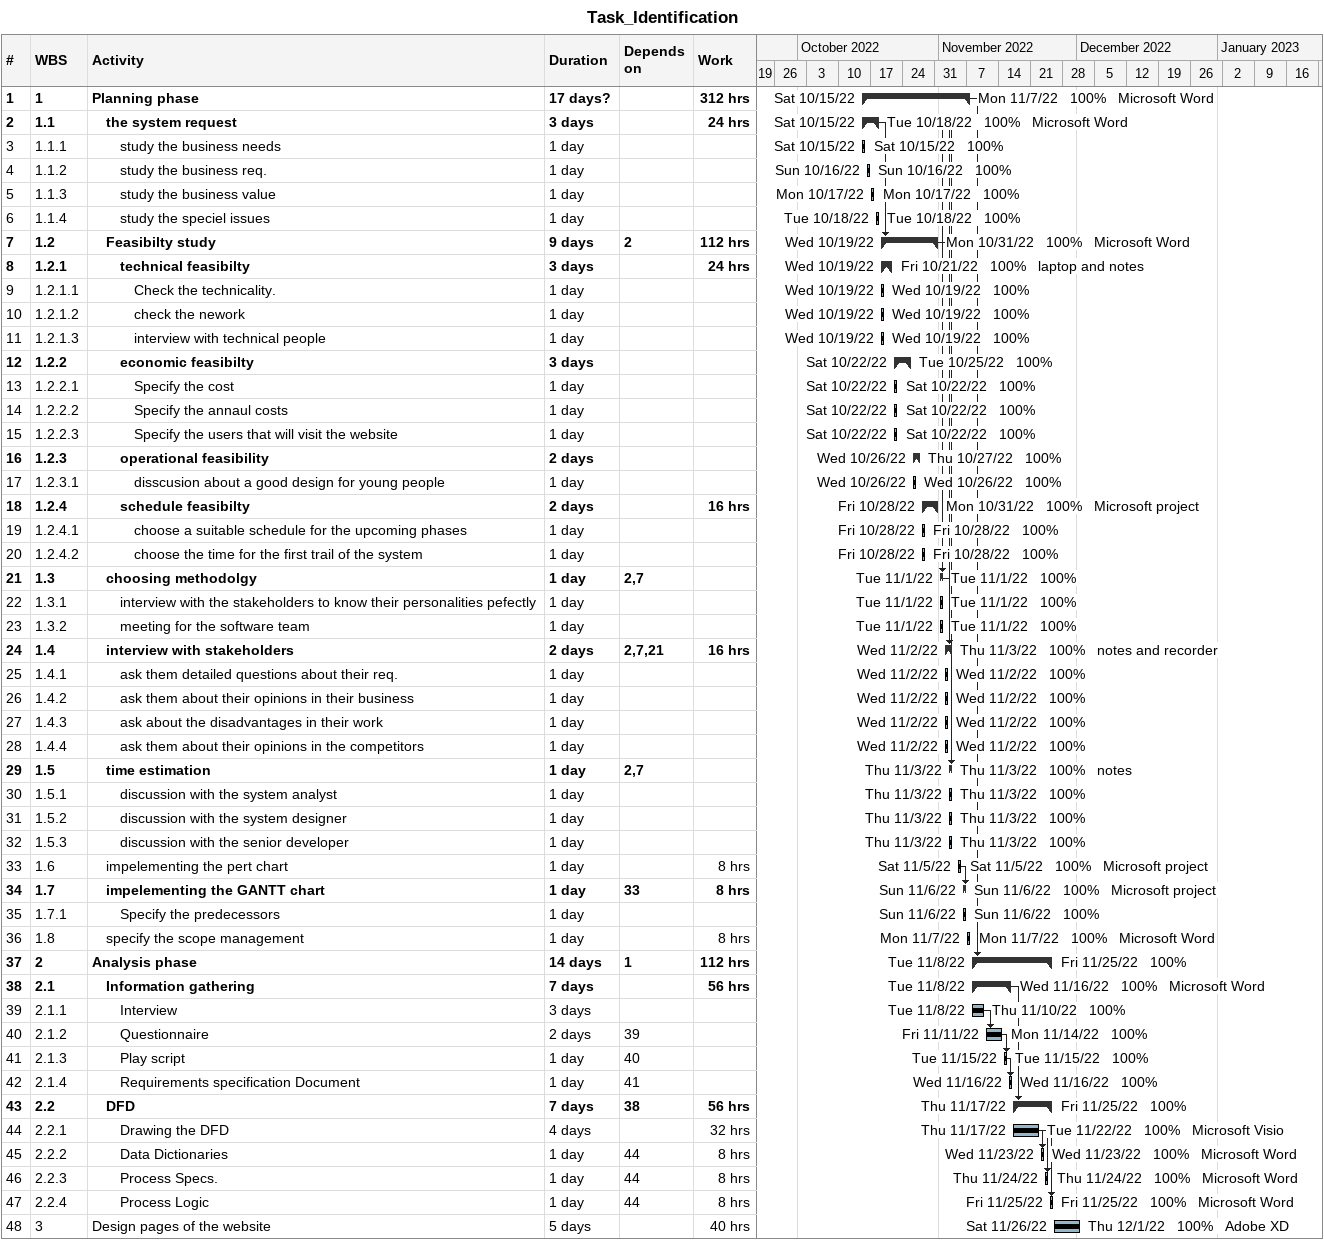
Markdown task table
Task_Identification

| ID | WBS | Task | Duration | Start | Finish | Predecessors | Resources | % complete | Work (h) |
|---|---|---|---|---|---|---|---|---|---|
| 1 | 1 | **Planning phase** | 17d? | 2022-10-15 | 2022-11-07 |  | Microsoft Word | 100 | 312 |
| 2 | 1.1 | **the system request** | 3d | 2022-10-15 | 2022-10-18 |  | Microsoft Word | 100 | 24 |
| 3 | 1.1.1 | study the business needs | 1d | 2022-10-15 | 2022-10-15 |  |  | 100 |  |
| 4 | 1.1.2 | study the business req. | 1d | 2022-10-16 | 2022-10-16 |  |  | 100 |  |
| 5 | 1.1.3 | study the business value | 1d | 2022-10-17 | 2022-10-17 |  |  | 100 |  |
| 6 | 1.1.4 | study the speciel issues | 1d | 2022-10-18 | 2022-10-18 |  |  | 100 |  |
| 7 | 1.2 | **Feasibilty study** | 9d | 2022-10-19 | 2022-10-31 | 2 | Microsoft Word | 100 | 112 |
| 8 | 1.2.1 | **technical feasibilty** | 3d | 2022-10-19 | 2022-10-21 |  | laptop and notes | 100 | 24 |
| 9 | 1.2.1.1 | Check the technicality. | 1d | 2022-10-19 | 2022-10-19 |  |  | 100 |  |
| 10 | 1.2.1.2 | check the nework | 1d | 2022-10-19 | 2022-10-19 |  |  | 100 |  |
| 11 | 1.2.1.3 | interview with technical people | 1d | 2022-10-19 | 2022-10-19 |  |  | 100 |  |
| 12 | 1.2.2 | **economic feasibilty** | 3d | 2022-10-22 | 2022-10-25 |  |  | 100 |  |
| 13 | 1.2.2.1 | Specify the cost | 1d | 2022-10-22 | 2022-10-22 |  |  | 100 |  |
| 14 | 1.2.2.2 | Specify the annaul costs | 1d | 2022-10-22 | 2022-10-22 |  |  | 100 |  |
| 15 | 1.2.2.3 | Specify the users that will visit the website | 1d | 2022-10-22 | 2022-10-22 |  |  | 100 |  |
| 16 | 1.2.3 | **operational feasibility** | 2d | 2022-10-26 | 2022-10-27 |  |  | 100 |  |
| 17 | 1.2.3.1 | disscusion about a good design for young people | 1d | 2022-10-26 | 2022-10-26 |  |  | 100 |  |
| 18 | 1.2.4 | **schedule feasibilty** | 2d | 2022-10-28 | 2022-10-31 |  | Microsoft project | 100 | 16 |
| 19 | 1.2.4.1 | choose a suitable schedule for the upcoming phases | 1d | 2022-10-28 | 2022-10-28 |  |  | 100 |  |
| 20 | 1.2.4.2 | choose the time for the first trail of the system | 1d | 2022-10-28 | 2022-10-28 |  |  | 100 |  |
| 21 | 1.3 | **choosing methodolgy** | 1d | 2022-11-01 | 2022-11-01 | 2, 7 |  | 100 |  |
| 22 | 1.3.1 | interview with the stakeholders to know their personalities pefectly | 1d | 2022-11-01 | 2022-11-01 |  |  | 100 |  |
| 23 | 1.3.2 | meeting for the software team | 1d | 2022-11-01 | 2022-11-01 |  |  | 100 |  |
| 24 | 1.4 | **interview with stakeholders** | 2d | 2022-11-02 | 2022-11-03 | 2, 7, 21 | notes and recorder | 100 | 16 |
| 25 | 1.4.1 | ask them detailed questions about their req. | 1d | 2022-11-02 | 2022-11-02 |  |  | 100 |  |
| 26 | 1.4.2 | ask them about their opinions in their business | 1d | 2022-11-02 | 2022-11-02 |  |  | 100 |  |
| 27 | 1.4.3 | ask about the disadvantages in their work | 1d | 2022-11-02 | 2022-11-02 |  |  | 100 |  |
| 28 | 1.4.4 | ask them about their opinions in the competitors | 1d | 2022-11-02 | 2022-11-02 |  |  | 100 |  |
| 29 | 1.5 | **time estimation** | 1d | 2022-11-03 | 2022-11-03 | 2, 7 | notes | 100 |  |
| 30 | 1.5.1 | discussion with the system analyst | 1d | 2022-11-03 | 2022-11-03 |  |  | 100 |  |
| 31 | 1.5.2 | discussion with the system designer | 1d | 2022-11-03 | 2022-11-03 |  |  | 100 |  |
| 32 | 1.5.3 | discussion with the senior developer | 1d | 2022-11-03 | 2022-11-03 |  |  | 100 |  |
| 33 | 1.6 | impelementing the pert chart | 1d | 2022-11-05 | 2022-11-05 |  | Microsoft project | 100 | 8 |
| 34 | 1.7 | **impelementing the GANTT chart** | 1d | 2022-11-06 | 2022-11-06 | 33 | Microsoft project | 100 | 8 |
| 35 | 1.7.1 | Specify the predecessors | 1d | 2022-11-06 | 2022-11-06 |  |  | 100 |  |
| 36 | 1.8 | specify the scope management | 1d | 2022-11-07 | 2022-11-07 |  | Microsoft Word | 100 | 8 |
| 37 | 2 | **Analysis phase** | 14d | 2022-11-08 | 2022-11-25 | 1 |  | 100 | 112 |
| 38 | 2.1 | **Information gathering** | 7d | 2022-11-08 | 2022-11-16 |  | Microsoft Word | 100 | 56 |
| 39 | 2.1.1 | Interview | 3d | 2022-11-08 | 2022-11-10 |  |  | 100 |  |
| 40 | 2.1.2 | Questionnaire | 2d | 2022-11-11 | 2022-11-14 | 39 |  | 100 |  |
| 41 | 2.1.3 | Play script | 1d | 2022-11-15 | 2022-11-15 | 40 |  | 100 |  |
| 42 | 2.1.4 | Requirements specification Document | 1d | 2022-11-16 | 2022-11-16 | 41 |  | 100 |  |
| 43 | 2.2 | **DFD** | 7d | 2022-11-17 | 2022-11-25 | 38 |  | 100 | 56 |
| 44 | 2.2.1 | Drawing the DFD | 4d | 2022-11-17 | 2022-11-22 |  | Microsoft Visio | 100 | 32 |
| 45 | 2.2.2 | Data Dictionaries | 1d | 2022-11-23 | 2022-11-23 | 44 | Microsoft Word | 100 | 8 |
| 46 | 2.2.3 | Process Specs. | 1d | 2022-11-24 | 2022-11-24 | 44 | Microsoft Word | 100 | 8 |
| 47 | 2.2.4 | Process Logic | 1d | 2022-11-25 | 2022-11-25 | 44 | Microsoft Word | 100 | 8 |
| 48 | 3 | Design pages of the website | 5d | 2022-11-26 | 2022-12-01 |  | Adobe XD | 100 | 40 |
